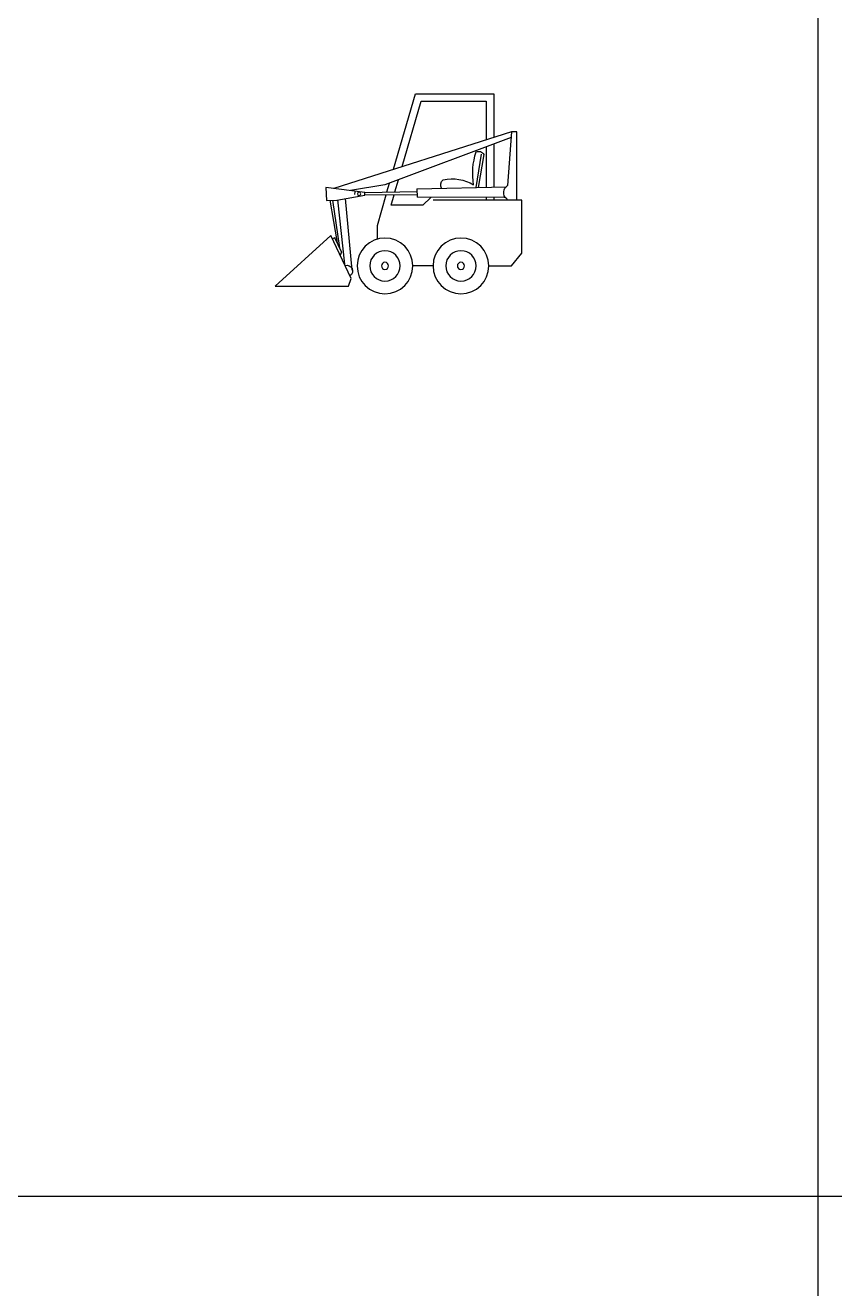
# Model space of a CAD drawing. Extents: x -121210 to 57230, y 84783 to 157800.
# Drawn here: x -26045 to -19654, y 111793 to 121772 of the extents above; entities that cross this region are included whole.
import ezdxf

# ---------------------------------------------------------------- set-up
doc = ezdxf.new("R2010")
doc.units = 0
doc.header["$MEASUREMENT"] = 0
doc.layers.get('0').update_dxf_attribs({"linetype": 'CONTINUOUS'})

# ---------------------------------------------------------------- blocks, each defined once
blk = doc.blocks.new('A$C76632B16')
for p, q in [((1680, 3160), (440, 3160)), ((440, 3160), (440, 2471)), ((1590, 3040), (560, 3040)), ((560, 3040), (560, 2432)), ((1887, 2009), (1590, 3040)), ((2025, 1966), (1680, 3160)), ((80, 1480), (80, 2560)), ((80, 2560), (160, 2560)), ((160, 2560), (223, 1710)), ((160, 2560), (2970, 1664)), ((167, 2467), (2160, 1720)), ((440, 2365), (440, 1685)), ((560, 2320), (560, 1682)), ((600, 2200), (687, 1680)), ((639, 2207), (727, 1680)), ((2002, 1611), (1948, 1800)), ((1655, 1658), (241, 1690)), ((1655, 1658), (1654, 1524)), ((2480, 1600), (1654, 1618)), ((2128, 1608), (2088, 1747)), ((2160, 1720), (2704, 1629)), ((2480, 1600), (3093, 1680)), ((2480, 1560), (2480, 1600)), ((2636, 1609), (2642, 1566)), ((3093, 1680), (3084, 1474)), ((0, 1480), (1400, 1480)), ((0, 640), (0, 1480)), ((238, 1501), (240, 1480)), ((280, 1520), (1654, 1524)), ((440, 1520), (440, 1480)), ((560, 1521), (560, 1480)), ((1437, 1523), (1560, 1400)), ((1560, 1400), (2063, 1400)), ((1654, 1564), (2478, 1560)), ((2063, 1400), (2016, 1562)), ((2280, 1080), (2141, 1561)), ((2920, 1480), (2480, 1560)), ((2790, 1504), (2681, 375)), ((2910, 1482), (2800, 465)), ((2990, 1477), (2878, 723)), ((3030, 1476), (2917, 806)), ((3084, 1474), (2920, 1480)), ((2280, 863), (2280, 1080)), ((2694, 240), (3014, 920)), ((2849, 663), (2953, 884)), ((2953, 884), (2989, 866)), ((3014, 920), (3894, 120)), ((160, 440), (0, 640)), ((2849, 663), (2866, 604)), ((520, 440), (160, 440)), ((1400, 440), (1720, 440)), ((2734, 120), (2694, 240)), ((3894, 120), (2734, 120))]:
    blk.add_line(p, q)
for centre, radius in [((2569, 1579), 27.3), ((960, 440), 440), ((2160, 440), 440), ((960, 440), 240), ((2160, 440), 240), ((960, 440), 56.6), ((2160, 440), 56.6)]:
    blk.add_circle(centre, radius)
for centre, radius, start, end in [((680, 2160), 89.4, 63.4349, 153.4349), ((-300, 1900), 1075, 350.3625, 18.4349), ((1100, 1160), 655, 77.6609, 121.2637), ((1180, 1720), 100, 327.9269, 53.1301), ((160, 1600), 126, 308.3369, 60.1359), ((2760, 360), 89.4, 70.0935, 239.5042)]:
    blk.add_arc(centre, radius, start, end)
blk = doc.blocks.new('FORMATLINES')
at = {"color": 155, "true_color": 0x546d8e}
for p, q in [((-19789, 157398.7), (-19789, 85428.7)), ((-117480.6, 112522.7), (57229.8, 112522.7))]:
    blk.add_line(p, q, dxfattribs=at)

msp = doc.modelspace()

# ---------------------------------------------------------------- block references
msp.add_blockref('FORMATLINES', (0, 0))
at = {"xscale": -0.5, "yscale": 0.5, "zscale": 0.5}
msp.add_blockref('A$C76632B16', (-22125.4, 119651.1), dxfattribs=at)

doc.saveas('drawing.dxf')
